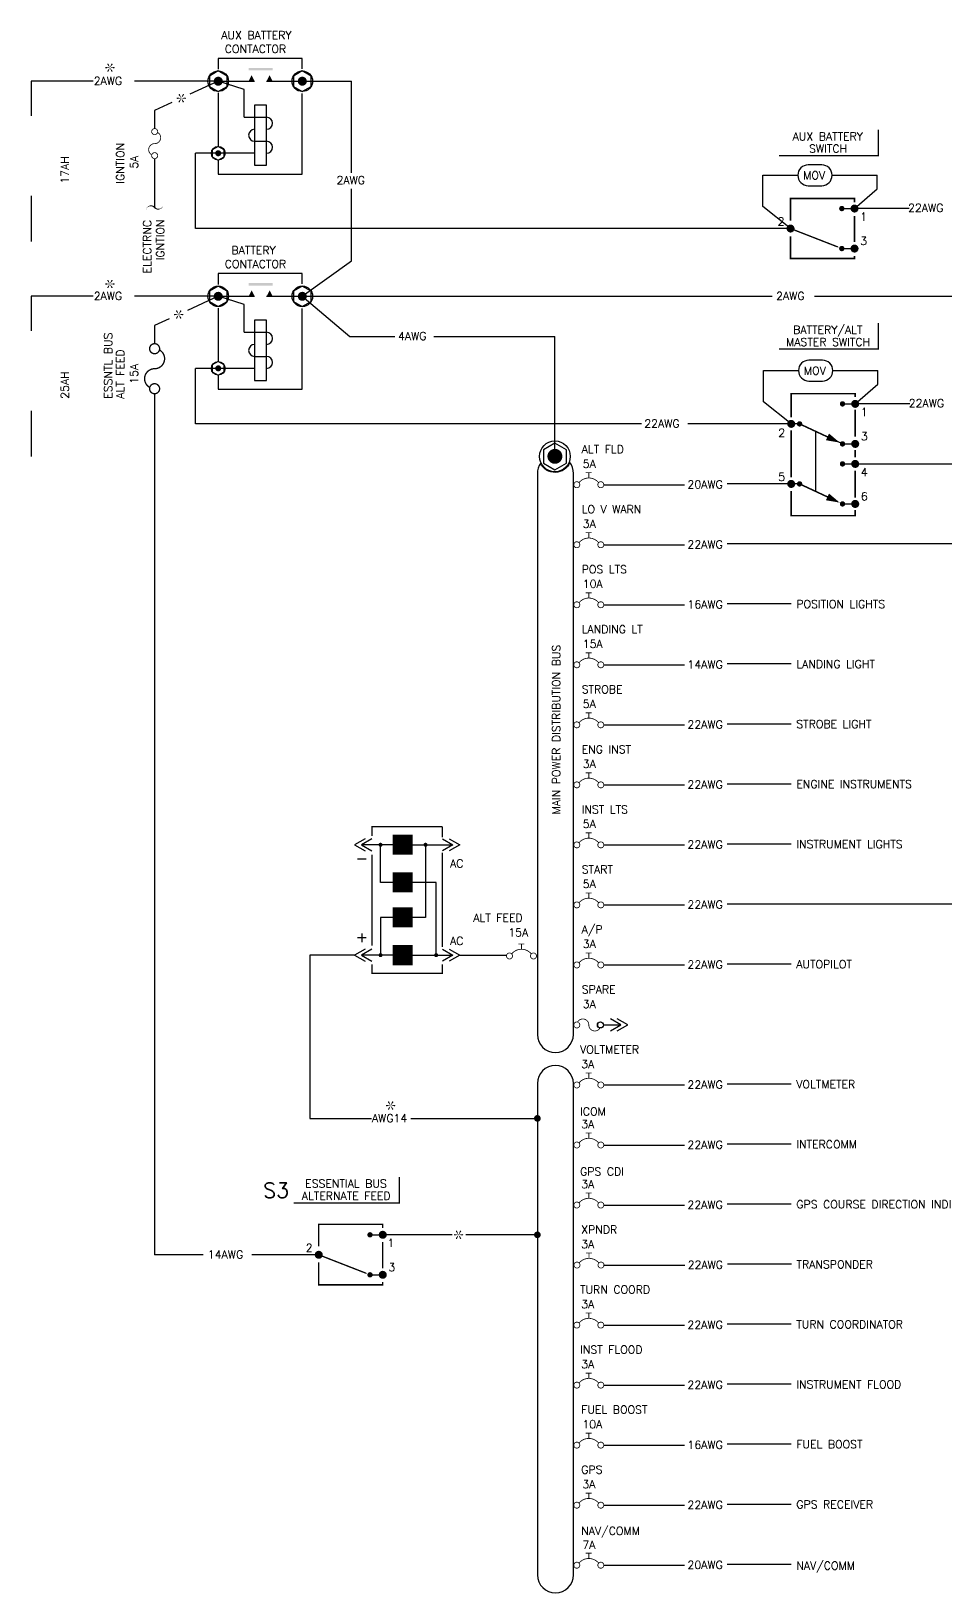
# Model space of a CAD drawing. Extents: x 0.7 to 32.5, y -19.5 to 25.
# Drawn here: x 0.72 to 7.57, y 0.43 to 12.13 of the extents above; entities that cross this region are included whole.
import ezdxf
from ezdxf.enums import TextEntityAlignment as Align

# ---------------------------------------------------------------- set-up
doc = ezdxf.new("R2010")
doc.units = 0
doc.header["$LTSCALE"] = 0.5
doc.linetypes.add('HIDDEN', pattern=[0])
doc.layers.get('0').update_dxf_attribs({"linetype": 'CONTINUOUS'})
doc.styles.get("Standard").update_dxf_attribs({"font": 'ROMANS'})

# ---------------------------------------------------------------- blocks, each defined once
blk = doc.blocks.new('CB')
at = {"color": 0, "const_width": 0.01}
for points in [[(-0.3047399613886519, -0.03719923071831133, 273.9696988207883), (-0.3052825490245326, -0.0371260646420204, 273.9696988207883)], [(-0.02704903082498689, 0.02597306164975421, 0.4727572666355321), (-0.2729509691754153, 0.02597306164926749, 0.4727572666355321)], [(-0.005842398127015258, -0.03704208935961262, 692.0208592420624), (-0.006056408857205042, -0.03700770070883053, 692.0208592420624)]]:
    blk.add_lwpolyline(points, format="xyb", dxfattribs=at)
for points in [[(-0.1875, 0.1499999999999986), (-0.1125000000000007, 0.1499999999999986)], [(-0.1500000000000021, 0.08409902576697448), (-0.1500000000000021, 0.1499999999999986)]]:
    blk.add_lwpolyline(points, dxfattribs=at)
blk = doc.blocks.new('BBCP')
at = {"color": 0}
blk.add_line((0.2250247472256968, 0), (0.8337464384351927, 0), dxfattribs=at)
at = {"color": 0, "xscale": 0.6, "yscale": 0.6, "zscale": 0.6}
blk.add_blockref('CB', (0.2054702213235435, -4.940492459581947e-15), dxfattribs=at)
blk = doc.blocks.new('FUSE')
at = {"color": 0, "const_width": 0.01}
blk.add_lwpolyline([(0.1404259733037172, -0.03625724772812688, -729.2147678623838), (0.1406250000000036, -0.03630921887069505, -0.7745966692415445), (0, 0, 0.7745966692414826), (-0.1406250000000036, 0.03630921887069505, 55.55771820439573), (-0.1380376597728556, 0.03554085559310494, 55.55771820439573)], format="xyb", dxfattribs=at)
blk = doc.blocks.new('CUTOFF')
at = {"color": 0}
blk.add_lwpolyline([(-0.1278728342885813, -0.02914608058412682, 0, 0.02, -0.591879645207404), (0, 0, 0.02, 0, 0.591879645207404), (0.1278728342885955, 0.02914608058414103, 0, 0, 0.591879645207404)], format="xyseb", dxfattribs=at)
blk = doc.blocks.new('SPADETERM')
at = {"color": 0}
for p, q in [((0, 0), (-0.09778629398190475, 0.0564569431535098)), ((-0.09778629398190475, -0.0564569431535098), (0, 0)), ((0.06509466086077254, 0), (-0.03269163312113221, 0.0564569431535098)), ((-0.03269163312113221, -0.0564569431535098), (0.06509466086077254, 0))]:
    blk.add_line(p, q, dxfattribs=at)
blk = doc.blocks.new('DIODE')
at = {"color": 0}
blk.add_lwpolyline([(0, 0, 0.15, 0.15, 0), (0, -0.02324600182806336, 0, 0.15, 0), (0, -0.1510990118823976, 0.15, 0.15, 0)], format="xyseb", dxfattribs=at)
blk = doc.blocks.new('DOT')
at = {"color": 0, "const_width": 0.025}
blk.add_lwpolyline([(-0.01249999999999929, 0, 1), (0.01249999999999929, 0, 1)], format="xyb", close=True, dxfattribs=at)
blk = doc.blocks.new('STAR')
at = {"color": 0}
for points in [[(-6.661338147750939e-16, 0, 0, 0.01, 0), (-0.03000000000000069, 0, 0, 0, 0)], [(-9.992007221626409e-16, 0, 0, 0.01, 0), (-0.01500000000000112, 0.02598076211353373, 0, 0, 0)], [(-5.551115123125783e-16, -8.881784197001252e-16, 0, 0.01, 0), (-0.01500000000000079, -0.02598076211353373, 0, 0, 0)], [(-6.661338147750939e-16, 8.881784197001252e-16, 0, 0.01, 0), (0.01499999999999946, 0.02598076211353373, 0, 0, 0)], [(-8.881784197001252e-16, 0, 0, 0.01, 0), (0.01499999999999924, -0.02598076211353373, 0, 0, 0)], [(-6.661338147750939e-16, 0, 0, 0.01, 0), (0.02999999999999936, 0, 0, 0, 0)]]:
    blk.add_lwpolyline(points, format="xyseb", dxfattribs=at)
at = {"color": 0, "const_width": 0.005}
for points in [[(-0.02750000000000075, 0, 1), (-0.03250000000000064, 0, 1)], [(-0.01375000000000115, 0.02381569860407229, 1), (-0.0162500000000011, 0.02814582562299428, 1)], [(0.01374999999999948, 0.02381569860407318, 1), (0.01624999999999943, 0.02814582562299517, 1)], [(0.02749999999999941, 0, 1), (0.03249999999999931, 0, 1)], [(-0.01375000000000082, -0.02381569860407318, 1), (-0.01625000000000076, -0.02814582562299517, 1)], [(0.01374999999999926, -0.02381569860407229, 1), (0.01624999999999921, -0.02814582562299428, 1)]]:
    blk.add_lwpolyline(points, format="xyb", close=True, dxfattribs=at)

msp = doc.modelspace()

# ---------------------------------------------------------------- linework, layer by layer
at = {"color": 0}
for p, q in [((1.183597099062016, 11.75785383460949), (0.7191951863921884, 11.75785383460949)), ((0.7191951863921884, 11.75785383460949), (0.7191951863921884, 11.49848016310997)), ((2.120754532449096, 11.75785383460949), (1.492782852152468, 11.75785383460949)), ((2.120754532449096, 11.75785383460949), (1.908476907811632, 11.66054607148093)), ((2.314426823878117, 11.69711332021167), (2.11934569110564, 11.75785383460949)), ((2.141845691105617, 11.75785383460949), (2.393359521769507, 11.75785383460949)), ((2.483359521769416, 11.75785383460949), (2.750754532449097, 11.75785383460949)), ((2.750754532449097, 11.75785383460949), (3.120140240704073, 11.75785383460949)), ((3.120140240704072, 11.07091792446639), (3.120140240704073, 11.75785383460949)), ((1.773930286811017, 11.59887009056473), (1.643703041796084, 11.53917410549593)), ((2.314426823878117, 11.48785383460922), (2.314426823878117, 11.69711332021167)), ((1.643703041796084, 11.53917410549593), (1.643703041796084, 11.40203291128176)), ((2.314426823878117, 11.48785383460922), (2.483359521769416, 11.48785383460922)), ((2.393359521769507, 11.57785383460913), (2.393359521769507, 11.12785383460958)), ((2.483359521769416, 11.57785383460913), (2.393359521769507, 11.57785383460913)), ((2.483359521769416, 11.12785383460958), (2.483359521769416, 11.57785383460913)), ((2.393359521769507, 11.3078538346094), (2.483359521769416, 11.3078538346094)), ((1.643703041796084, 11.1782086949583), (1.643703041796084, 10.81136223250499)), ((1.95108764751753, 10.65352968951051), (1.95108764751753, 11.2178538346095)), ((2.393359521769507, 11.21785383460949), (1.95108764751753, 11.2178538346095)), ((2.393359521769507, 11.12785383460958), (2.483359521769416, 11.12785383460958)), ((6.643865109807421, 11.13091825860862), (6.542583323502178, 11.13091825860862)), ((6.202245425104777, 11.0529254862209), (6.464590551114461, 11.0529254862209)), ((6.202245425104778, 10.81863674382958), (6.202245425104777, 11.0529254862209)), ((6.721857882195137, 11.0529254862209), (7.060130260889927, 11.0529254862209)), ((7.060130260889927, 10.95006701832608), (7.060130260889927, 11.0529254862209)), ((0.7191951863921884, 10.89848016310997), (0.7191951863921884, 10.55727157035934)), ((3.120140240704072, 10.41152474252576), (3.120140240704072, 10.95008499537223)), ((6.542583323502178, 10.97493271383318), (6.643865109807421, 10.97493271383318)), ((6.889593453811409, 10.80349071395825), (7.060130260889927, 10.95006701832608)), ((6.410022062676587, 10.65352968951051), (6.202245425104778, 10.81863674382958)), ((6.79432191034549, 10.80349071395825), (6.889593453811409, 10.80349071395825)), ((7.300179756522562, 10.80349071395825), (6.9107217030211, 10.80349071395825)), ((6.410022062676587, 10.65352968951051), (1.95108764751753, 10.65352968951051)), ((6.79432191034549, 10.50349071395825), (6.889593453811409, 10.50349071395825)), ((2.750754532449097, 10.14544232639439), (3.120140240704072, 10.41152474252576)), ((0.7191951863921886, 10.14544232639439), (0.7191951863921886, 9.886068654894867)), ((1.183597099062016, 10.14544232639439), (0.7191951863921886, 10.14544232639439)), ((2.120754532449096, 10.14544232639439), (1.492782852152468, 10.14544232639439)), ((2.120754532449096, 10.14544232639439), (1.889177019982024, 10.03928752196066)), ((2.314426823878117, 10.08470181199657), (2.11934569110564, 10.14544232639439)), ((2.141845691105617, 10.14544232639439), (2.393359521769507, 10.14544232639439)), ((2.314426823878117, 9.875442326394118), (2.314426823878117, 10.08470181199657)), ((2.483359521769416, 10.14544232639439), (2.750754532449097, 10.14544232639439)), ((2.750754532449097, 10.14544232639439), (6.271911207064891, 10.14544232639439)), ((2.750754532449097, 10.14544232639439), (3.106539047554718, 9.845442326394387)), ((6.589930838815071, 10.14544232639439), (14.7136135484173, 10.14544232639439)), ((1.7537469005752, 9.977206546623675), (1.643703041796084, 9.926762597280835)), ((2.393359521769507, 9.965442326394033), (2.393359521769507, 9.515442326394478)), ((2.483359521769416, 9.965442326394033), (2.393359521769507, 9.965442326394033)), ((2.483359521769416, 9.515442326394478), (2.483359521769416, 9.965442326394033)), ((1.643703041796084, 9.926762597280835), (1.643703041796084, 9.789621403066661)), ((2.314426823878117, 9.875442326394118), (2.483359521769416, 9.875442326394118)), ((3.106539047554718, 9.845442326394387), (3.445070035952182, 9.845442326394387)), ((3.736588031723181, 9.845442326394387), (4.644037427977209, 9.845442326394387)), ((4.644037427977209, 8.945784049638238), (4.644037427977209, 9.845442326394387)), ((2.393359521769507, 9.605442326394389), (1.95108764751753, 9.605442326394396)), ((1.95108764751753, 9.189172728789387), (1.95108764751753, 9.605442326394396)), ((2.393359521769507, 9.6954423263943), (2.483359521769416, 9.6954423263943)), ((6.648996437670647, 9.666561297887498), (6.547714651365403, 9.666561297887498)), ((2.393359521769507, 9.515442326394478), (2.483359521769416, 9.515442326394478)), ((6.207376752968003, 9.58856852549978), (6.469721878977687, 9.58856852549978)), ((6.207376752968004, 9.354279783108456), (6.207376752968003, 9.58856852549978)), ((6.547714651365403, 9.510575753112061), (6.648996437670647, 9.510575753112061)), ((6.726989210058363, 9.58856852549978), (7.065261588753152, 9.588568525499777)), ((6.894724781674634, 9.339133753237128), (7.065261588753152, 9.485710057604962)), ((7.065261588753152, 9.485710057604962), (7.065261588753152, 9.588568525499777)), ((1.643703041796084, 9.409485644902563), (1.643703041796084, 2.959932002292342)), ((0.7191951863921884, 9.28606865489487), (0.7191951863921884, 8.944860062144244)), ((6.415153390539813, 9.189172728789387), (6.207376752968004, 9.354279783108456)), ((6.799453238208715, 9.339133753237128), (6.894724781674634, 9.339133753237128)), ((7.305311084385787, 9.339133753237128), (6.915853030884325, 9.339133753237128)), ((5.292611508418108, 9.189172728789387), (1.95108764751753, 9.189172728789387)), ((6.415153390539813, 9.189172728789387), (5.640955464625054, 9.189172728789387)), ((6.477693616790737, 9.189172728789387), (6.400153390539813, 9.189172728789387)), ((6.799453238208715, 9.039133753237131), (6.477693616790737, 9.189172728789387)), ((6.799453238208715, 9.039133753237131), (6.894724781674634, 9.039133753237131)), ((6.799453238208715, 8.889133753237129), (6.894724781674634, 8.889133753237129)), ((6.900147770086996, 8.889133753237129), (8.448105634238674, 8.889133753237129)), ((6.415153390539813, 8.739172728789388), (5.934867744822188, 8.739172728789388)), ((6.477693616790737, 8.739172728789388), (6.400153390539813, 8.739172728789388)), ((6.799453238208715, 8.589133753237128), (6.894724781674634, 8.589133753237128)), ((7.840709475578562, 8.289172728789392), (5.934867744822188, 8.289172728789392)), ((6.415153390539813, 7.83917272878939), (5.934867744822188, 7.83917272878939)), ((6.415153390539813, 7.389172728789394), (5.934867744822188, 7.389172728789394)), ((6.415153390539813, 6.939172728789392), (5.934867744822188, 6.939172728789392)), ((6.415153390539813, 6.489172728789389), (5.934867744822188, 6.489172728789389)), ((3.426906767379576, 6.033736694200406), (3.194686393212856, 6.033736694200406)), ((3.337475772879096, 5.751254415817541), (3.337475772879096, 6.033736694200406)), ((3.578005779261974, 6.033736694200406), (3.878765043002782, 6.033736694200406)), ((3.674458936874143, 6.033736694200406), (3.674458936874143, 5.488745625654444)), ((6.415153390539813, 6.039172728789393), (5.934867744822188, 6.039172728789393)), ((3.754421027484358, 5.751254415817534), (3.337475772879096, 5.751254415817541)), ((3.754421027484357, 5.206263347271579), (3.754421027484358, 5.751254415817534)), ((9.710281500903912, 5.589172728789389), (5.934867744822188, 5.589172728789388)), ((3.337475772879096, 5.488745625654444), (3.337475772879096, 5.206263347271579)), ((3.674458936874143, 5.488745625654444), (3.337475772879096, 5.488745625654444)), ((3.142610664524238, 5.206263347271579), (2.806078789688068, 5.206263347271579)), ((2.806078789688068, 5.206263347271579), (2.806078789688068, 3.98269635326284)), ((3.426906767379576, 5.206263347271579), (3.194686393212856, 5.206263347271579)), ((3.578005779261974, 5.206263347271579), (3.878765043002782, 5.206263347271579)), ((3.9308407716914, 5.206263347271579), (4.27822119685311, 5.206263347271579)), ((6.415153390539813, 5.139172728789391), (5.934867744822188, 5.139172728789391)), ((5.012580416504124, 4.682963505973949), (5.139333044480213, 4.682963505973949)), ((5.137864232925259, 4.682963505973949), (5.059635197739735, 4.72812906049676)), ((5.059635197739735, 4.637797951451138), (5.137864232925259, 4.682963505973949)), ((5.189939961613877, 4.682963505973949), (5.111710926428353, 4.72812906049676)), ((5.111710926428353, 4.637797951451138), (5.189939961613877, 4.682963505973949)), ((6.415153390539813, 4.239172728789385), (5.934867744822188, 4.239172728789385)), ((2.806078789688068, 3.98269635326284), (3.268846084116251, 3.98269635326284)), ((3.56527100465598, 3.98269635326284), (4.512638291977335, 3.982696353262839)), ((6.415153390539813, 3.789172728789389), (5.934867744822188, 3.789172728789389)), ((6.415153390539813, 3.339172728789389), (5.934867744822188, 3.339172728789389)), ((3.258411303109815, 3.109893026740081), (3.353682846575735, 3.109893026740081)), ((3.873027078840649, 3.109893026740083), (3.351574154083344, 3.109893026740083)), ((4.512638291977335, 3.109893026740083), (3.976765827605573, 3.109893026740083)), ((2.007297785279258, 2.959932002292342), (1.643703041796084, 2.959932002292342)), ((2.874111455440912, 2.95993200229234), (2.371968502348452, 2.95993200229234)), ((3.258411303109815, 2.809893026740084), (3.353682846575735, 2.809893026740084)), ((6.416622202094767, 2.889172728789391), (5.936336556377142, 2.889172728789391)), ((6.415153390539813, 2.439172728789388), (5.934867744822188, 2.439172728789388)), ((6.415153390539813, 1.989172728789385), (5.934867744822188, 1.989172728789385)), ((6.415153390539813, 1.540207561241693), (5.934867744822188, 1.540207561241693)), ((6.415153390539813, 1.089172728789386), (5.934867744822188, 1.089172728789386)), ((6.415153390539813, 0.6391727287893836), (5.934867744822188, 0.6391727287893836))]:
    msp.add_line(p, q, dxfattribs=at)
at = {"color": 0, "linetype": 'HIDDEN'}
msp.add_line((6.597318434179268, 9.133390760335722), (6.597318434179268, 8.683390760335723), dxfattribs=at)
at = {"color": 0}
for points in [[(2.187321336085059, 11.79628619660781), (2.120754532449096, 11.83471855860612), (2.054187728813133, 11.79628619660781), (2.054187728813133, 11.71942147261117), (2.120754532449096, 11.68098911061286), (2.187321336085059, 11.71942147261117)], [(2.81732133608506, 11.79628619660781), (2.750754532449097, 11.83471855860612), (2.684187728813133, 11.79628619660781), (2.684187728813133, 11.71942147261117), (2.750754532449097, 11.68098911061286), (2.81732133608506, 11.71942147261117)], [(2.165132401539738, 11.24347540927503), (2.120754532449096, 11.26909698394058), (2.076376663358454, 11.24347540927503), (2.076376663358454, 11.19223225994395), (2.120754532449096, 11.1666106852784), (2.165132401539738, 11.19223225994395)], [(2.187321336085059, 10.18387468839271), (2.120754532449096, 10.22230705039102), (2.054187728813133, 10.18387468839271), (2.054187728813133, 10.10700996439607), (2.120754532449096, 10.06857760239776), (2.187321336085059, 10.10700996439607)], [(2.81732133608506, 10.18387468839271), (2.750754532449097, 10.22230705039102), (2.684187728813133, 10.18387468839271), (2.684187728813133, 10.10700996439607), (2.750754532449097, 10.06857760239776), (2.81732133608506, 10.10700996439607)], [(2.165132401539738, 9.631063901059932), (2.120754532449096, 9.656685475725478), (2.076376663358454, 9.631063901059932), (2.076376663358454, 9.579820751728846), (2.120754532449096, 9.5541991770633), (2.165132401539738, 9.579820751728846)], [(4.730594057076327, 8.995757542748766), (4.644037427977213, 9.045731035859287), (4.557480798878092, 8.995757542748766), (4.557480798878092, 8.895810556527724), (4.644037427977213, 8.845837063417196), (4.730594057076327, 8.895810556527724)]]:
    msp.add_lwpolyline(points, close=True, dxfattribs=at)
at = {"color": 0, "linetype": 'HIDDEN'}
for points in [[(2.120754532449096, 11.92860705796006), (2.120754532449096, 11.84736653106308)], [(2.750754532449097, 11.85061875517272), (2.750754532449097, 11.92860705796006), (2.120886158156863, 11.92860705796006)], [(2.120754532449096, 11.67012031708764), (2.120754532449096, 11.27262506261209)], [(2.120754532449096, 11.16110391264249), (2.120754532449096, 11.06228749459367), (2.750754532449097, 11.06228749459367), (2.750754532449097, 11.666868092978)], [(2.120754532449096, 10.31619554974496), (2.120754532449096, 10.23495502284798)], [(2.750754532449097, 10.23820724695762), (2.750754532449097, 10.31619554974496), (2.120886158156863, 10.31619554974496)], [(2.120754532449096, 10.05770880887254), (2.120754532449096, 9.660213554396993)], [(2.120754532449096, 9.548692404427388), (2.120754532449096, 9.449875986378572), (2.750754532449097, 9.449875986378572), (2.750754532449097, 10.0544565847629)]]:
    msp.add_lwpolyline(points, dxfattribs=at)
at = {"color": 0}
for points, const_width in [([(2.103879532449114, 11.75785383460949, 1), (2.137629532449077, 11.75785383460949, 1)], 0.03374999999996624), ([(2.733879532449116, 11.75785383460949, 1), (2.767629532449079, 11.75785383460949, 1)], 0.03374999999996624), ([(2.109504532449108, 11.21785383460949, 1), (2.132004532449083, 11.21785383460949, 1)], 0.0224999999999775), ([(6.784321910345488, 10.80349071395825, 1), (6.804321910345491, 10.80349071395825, 1)], 0.02), ([(6.874593453811409, 10.80349071395825, 1), (6.90459345381141, 10.80349071395825, 1)], 0.03), ([(6.395022062676587, 10.65352968951051, 1), (6.425022062676588, 10.65352968951051, 1)], 0.03), ([(6.784321910345488, 10.50349071395825, 1), (6.804321910345491, 10.50349071395825, 1)], 0.02), ([(6.874593453811409, 10.50349071395825, 1), (6.90459345381141, 10.50349071395825, 1)], 0.03), ([(2.103879532449114, 10.14544232639439, 1), (2.137629532449077, 10.14544232639439, 1)], 0.03374999999996624), ([(2.733879532449116, 10.14544232639439, 1), (2.767629532449079, 10.14544232639439, 1)], 0.03374999999996624), ([(2.109504532449108, 9.605442326394389, 1), (2.132004532449083, 9.605442326394389, 1)], 0.0224999999999775), ([(6.879724781674635, 9.339133753237128, 1), (6.909724781674634, 9.339133753237128, 1)], 0.03), ([(6.789453238208715, 9.339133753237128, 1), (6.809453238208715, 9.339133753237128, 1)], 0.02), ([(6.400153390539813, 9.189172728789387, 1), (6.430153390539813, 9.189172728789387, 1)], 0.03), ([(6.467693616790737, 9.189172728789387, 1), (6.487693616790737, 9.189172728789387, 1)], 0.02), ([(6.789453238208715, 9.039133753237131, 1), (6.809453238208715, 9.039133753237131, 1)], 0.02), ([(6.879724781674635, 9.039133753237131, 1), (6.909724781674634, 9.039133753237131, 1)], 0.03), ([(4.616037427977207, 8.945784049638238, 1), (4.672037427977211, 8.945784049638238, 1)], 0.05599999999999999), ([(6.789453238208715, 8.889133753237129, 1), (6.809453238208715, 8.889133753237129, 1)], 0.02), ([(6.879724781674635, 8.889133753237129, 1), (6.909724781674634, 8.889133753237129, 1)], 0.03), ([(6.400153390539813, 8.739172728789388, 1), (6.430153390539813, 8.739172728789388, 1)], 0.03), ([(6.467693616790737, 8.739172728789388, 1), (6.487693616790737, 8.739172728789388, 1)], 0.02), ([(6.789453238208715, 8.589133753237128, 1), (6.809453238208715, 8.589133753237128, 1)], 0.02), ([(6.879724781674635, 8.589133753237128, 1), (6.909724781674634, 8.589133753237128, 1)], 0.03), ([(3.344975772879096, 6.033736694200406, 1), (3.329975772879096, 6.033736694200406, 1)], 0.015), ([(3.681958936874143, 6.033736694200406, 1), (3.666958936874142, 6.033736694200406, 1)], 0.015), ([(3.344975772879096, 5.206263347271579, 1), (3.329975772879096, 5.206263347271579, 1)], 0.015), ([(3.761921027484358, 5.206263347271579, 1), (3.746921027484357, 5.206263347271579, 1)], 0.015), ([(3.248411303109814, 3.109893026740081, 1), (3.268411303109817, 3.109893026740081, 1)], 0.02), ([(3.338682846575734, 3.109893026740081, 1), (3.368682846575735, 3.109893026740081, 1)], 0.03), ([(2.859111455440912, 2.95993200229234, 1), (2.889111455440913, 2.95993200229234, 1)], 0.03), ([(3.248411303109814, 2.809893026740084, 1), (3.268411303109817, 2.809893026740084, 1)], 0.02), ([(3.338682846575734, 2.809893026740084, 1), (3.368682846575735, 2.809893026740084, 1)], 0.03)]:
    msp.add_lwpolyline(points, format="xyb", close=True, dxfattribs=dict(at, const_width=const_width))
for points, format in [([(7.068204606957568, 11.39438891129477, 0, 0, 0), (6.323317653574393, 11.39438891129477, 0, 0, 0), (6.323317653574393, 11.19952357052979, 0.01125, 0.01125, 0), (7.068204606957568, 11.19952357052979, 0.01125, 0.01125, 0)], "xyseb"), ([(7.068204606957568, 9.944933891289606, 0, 0, 0), (6.323317653574393, 9.944933891289606, 0, 0, 0), (6.323317653574393, 9.75006855052463, 0.01125, 0.01125, 0), (7.068204606957568, 9.75006855052463, 0.01125, 0.01125, 0)], "xyseb"), ([(4.78263656397706, 4.611987882387841), (4.78263656397706, 8.818270387223347, 0.1629412427891178), (4.755426915049713, 8.899548878826938, -0.6474322707957655), (4.535433936275207, 8.893337977903943, 0.1484864543589288), (4.512638291977335, 8.818270387223347), (4.512638291977335, 4.611987882387841, 1)], "xyb"), ([(4.78263656397706, 4.244583230606833, 1), (4.512638291977335, 4.244583230606833), (4.512638291977335, 0.5595382060937009, 0.414213562373095), (4.649437416457192, 0.4263390585738403, 0.414213562373095), (4.78263656397706, 0.559538206093708)], "xyb"), ([(3.477637290610816, 3.543624051240506, 0, 0, 0), (2.68492551883394, 3.543624051240506, 0, 0, 0), (2.68492551883394, 3.34875871047553, 0.01125, 0.01125, 0), (3.477637290610816, 3.34875871047553, 0.01125, 0.01125, 0)], "xyseb")]:
    msp.add_lwpolyline(points, format=format, close=True, dxfattribs=at)
for points, const_width in [([(6.410022062676587, 10.71214970026739), (6.410022062676587, 10.87852968951051), (6.889593453811409, 10.87852968951051), (6.889593453811409, 10.84983085968768)], 0.0110390673), ([(6.889593453811409, 10.74838158432536), (6.889593453811409, 10.5527294104123)], 0.0110390673), ([(6.410022062676587, 10.59620767128187), (6.410022062676587, 10.4285296895105), (6.889593453811409, 10.4285296895105), (6.889593453811409, 10.44886467611278)], 0.0110390673), ([(6.415153390539813, 9.238334959927478), (6.415153390539813, 9.414968741792645), (6.894724781674634, 9.414968741792645), (6.894724781674634, 9.390315640357315)], 0.0110390673), ([(6.894724781674634, 9.296445220091826), (6.894724781674634, 9.093059309516601)], 0.0110390673), ([(6.415153390539813, 8.78909794865692), (6.415153390539813, 9.139994519649346)], 0.0110390673), ([(6.477693616790737, 9.189172728789387), (6.716943251567798, 9.077608791882056)], 0.0110390673), ([(6.894724781674634, 8.992483859232149), (6.894724781674634, 8.93884361908044)], 0.0110390673), ([(6.894724781674634, 8.838268168795988), (6.894724781674634, 8.63711726822708)], 0.0110390673), ([(6.415153390539813, 8.686287488366148), (6.415153390539813, 8.500713666475693), (6.894724781674634, 8.500713666475693), (6.894724781674634, 8.5445943759347)], 0.0110390673), ([(6.477693616790737, 8.739172728789388), (6.716943251567798, 8.627608791882057)], 0.0110390673), ([(3.800536007817258, 6.169818022434206), (3.27291542839838, 6.169818022434206), (3.27291542839838, 6.098484092011993)], 0.01), ([(3.800536007817258, 6.08992396706808), (3.800536007817258, 6.169818022434206)], 0.01), ([(3.800536007817259, 5.268157404264193), (3.800536007817258, 5.975789719387349)], 0.01), ([(3.231782488273506, 5.927282720490893), (3.163301898670258, 5.927282720490893)], 0.01), ([(3.27291542839838, 5.958669674473547), (3.272915428398381, 5.276717529208098)], 0.01), ([(3.231782488273506, 5.336637993867433), (3.163301898670258, 5.336637993867433)], 0.01), ([(3.197542193471888, 5.302397699065813), (3.197542193471888, 5.37087828866906)], 0.01), ([(3.272915428398381, 5.136903009182645), (3.272915428398381, 5.071275862885378), (3.800536007817259, 5.071275862885378), (3.800536007817259, 5.136903009182645)], 0.01), ([(2.874111455440912, 3.022603271918839), (2.874111455440912, 3.188983261161961), (3.353682846575735, 3.188983261161961), (3.353682846575735, 3.160284431339135)], 0.0110390673), ([(3.353682846575735, 3.054783897107192), (3.353682846575735, 2.859131723194138)], 0.0110390673), ([(2.874111455440912, 2.902609984063704), (2.874111455440912, 2.734932002292338), (3.353682846575735, 2.734932002292338), (3.353682846575735, 2.755266988894614)], 0.0110390673)]:
    msp.add_lwpolyline(points, dxfattribs=dict(at, const_width=const_width))
for points in [[(6.410022062676587, 10.65352968951051, 0.01, 0.01, 0), (6.689171788647714, 10.54473231962561, 0.06, 0, 0), (6.774817541596549, 10.51135226657261, 0, 0, 0)], [(6.778383002521892, 9.048958965497029, 0, 0.05519533649999999, 0), (6.686847455581169, 9.091642692028891, 0.05519533649999999, 0.05519533649999999, 0)], [(6.778383002521892, 8.598958965497026, 0, 0.05519533649999999, 0), (6.686847455581169, 8.641642692028892, 0.05519533649999999, 0.05519533649999999, 0)], [(2.874111455440912, 2.95993200229234, 0.01, 0.01, 0), (3.153261181412039, 2.851134632407439, 0.06, 0, 0), (3.238906934360875, 2.817754579354443, 0, 0, 0)]]:
    msp.add_lwpolyline(points, format="xyseb", dxfattribs=at)
at = {"color": 0, "const_width": 0.006000000000000001}
for points in [[(4.819313593675554, 4.702473950511366, 39.33880835951041), (4.821235730223153, 4.701235911541393, 39.33880835951041)], [(4.98335600889562, 4.66283889417645, -0.7914183192462256), (4.898106785300622, 4.682963505973949, 0.7914183192462259), (4.812857561705624, 4.703088117771448, 0.7914183192462259)], [(4.99931359367555, 4.702473950511366, 39.33880835951041), (5.00123573022315, 4.701235911541393, 39.33880835951041)]]:
    msp.add_lwpolyline(points, format="xyb", dxfattribs=at)
at = {"color": 0}
for centre, radius in [((2.120754532449096, 11.75785383460949), 0.07686472399663248), ((2.750754532449097, 11.75785383460949), 0.07686472399663248), ((2.120754532449096, 11.21785383460949), 0.05124314933108796), ((2.120754532449096, 10.14544232639439), 0.07686472399663248), ((2.750754532449097, 10.14544232639439), 0.07686472399663248), ((2.120754532449096, 9.605442326394389), 0.05124314933108796), ((4.644037427977213, 8.945784049638238), 0.1154088387988257), ((4.985136563977062, 4.682963505973949), 0.02249999999999979)]:
    msp.add_circle(centre, radius, dxfattribs=at)
for centre, radius, start, end in [((2.483359521769416, 11.44285383460926), 0.04499999999995458, 270, 90), ((2.393359521769507, 11.35285383460935), 0.04499999999995511, 90, 270), ((2.483359521769416, 11.26285383460944), 0.04499999999995458, 270, 90), ((6.542583323502178, 11.0529254862209), 0.07799277238771937, 90, 270), ((6.643865109807421, 11.0529254862209), 0.07799277238771937, 270, 90), ((2.483359521769416, 9.830442326394163), 0.04499999999995458, 270, 90), ((2.393359521769507, 9.740442326394252), 0.04499999999995511, 90, 270), ((2.483359521769416, 9.650442326394344), 0.04499999999995458, 270, 90), ((6.547714651365403, 9.58856852549978), 0.07799277238771937, 90, 270), ((6.648996437670647, 9.58856852549978), 0.07799277238771937, 270, 90)]:
    msp.add_arc(centre, radius, start, end, dxfattribs=at)
for points in [[(2.393359521769504, 11.75785383460949), (2.370859521769527, 11.80285383460945), (2.34835952176955, 11.75785383460949)], [(2.483359521769414, 11.75785383460949), (2.505859521769394, 11.80285383460945), (2.528359521769369, 11.75785383460949)], [(2.393359521769504, 10.14544232639439), (2.370859521769527, 10.19044232639435), (2.34835952176955, 10.14544232639439)], [(2.483359521769414, 10.14544232639439), (2.505859521769394, 10.19044232639435), (2.528359521769369, 10.14544232639439)]]:
    msp.add_solid(points, dxfattribs=at)
for points in [[(2.34835952176955, 11.85685383460939), (2.34835952176955, 11.83885383460941), (2.528359521769369, 11.85685383460939), (2.528359521769369, 11.83885383460941)], [(2.34835952176955, 10.24444232639429), (2.34835952176955, 10.22644232639431), (2.528359521769369, 10.24444232639429), (2.528359521769369, 10.22644232639431)]]:
    msp.add_trace(points, dxfattribs=at)

# ---------------------------------------------------------------- block references
for name, p in [('STAR', (1.308793174222396, 11.85951176945536)), ('STAR', (1.843458664791373, 11.63056516535186)), ('STAR', (1.308793174222396, 10.23780670546907)), ('STAR', (1.824363458561947, 10.00886013194253)), ('BBCP', (4.78263656397706, 8.732963505973952)), ('BBCP', (4.78263656397706, 8.28296350597395)), ('BBCP', (4.78263656397706, 7.832963505973955)), ('BBCP', (4.78263656397706, 7.382963505973952)), ('BBCP', (4.78263656397706, 6.932963505973949)), ('BBCP', (4.78263656397706, 6.482963505973953)), ('BBCP', (4.78263656397706, 6.03296350597395)), ('BBCP', (4.78263656397706, 5.582963505973953)), ('BBCP', (4.78263656397706, 5.132963505973948)), ('BBCP', (4.78263656397706, 4.23296350597395)), ('STAR', (3.412945707700301, 4.07846910508487)), ('DOT', (4.512638291977335, 3.982696353262839)), ('BBCP', (4.78263656397706, 3.782963505973947)), ('BBCP', (4.78263656397706, 3.332963505973947)), ('STAR', (3.921589611484808, 3.109893026740083)), ('DOT', (4.512638291977335, 3.109893026740083)), ('BBCP', (4.784105375532014, 2.882963505973952)), ('BBCP', (4.78263656397706, 2.432963505973949)), ('BBCP', (4.78263656397706, 1.982963505973949)), ('BBCP', (4.78263656397706, 1.532963505973947)), ('BBCP', (4.78263656397706, 1.082963505973947)), ('BBCP', (4.78263656397706, 0.632963505973948))]:
    msp.add_blockref(name, p, dxfattribs=at)
for name, p, xscale, yscale, zscale, rotation in [('FUSE', (1.644300271529898, 11.29009104589317), 0.6, 0.6, 0.6, 90), ('SPADETERM', (3.194686393212856, 6.033736694200406), 0.8, 0.8, 0.8, 180), ('SPADETERM', (3.878765043002782, 6.033736694200406), -0.8, 0.8, 0.8, 180), ('SPADETERM', (3.194686393212856, 5.206263347271579), 0.8, 0.8, 0.8, 180), ('SPADETERM', (3.878765043002782, 5.206263347271579), -0.8, 0.8, 0.8, 180)]:
    msp.add_blockref(name, p, dxfattribs=dict(at, xscale=xscale, yscale=yscale, zscale=zscale, rotation=rotation))
for name, p, xscale, yscale, zscale in [('CUTOFF', (1.643703041796084, 10.81136223250499), 0.5, 0.5, 0.5), ('CB', (4.48352448756328, 5.200183648419551), 0.6, 0.6, 0.6)]:
    msp.add_blockref(name, p, dxfattribs=dict(at, xscale=xscale, yscale=yscale, zscale=zscale))
for name, p, rotation in [('FUSE', (1.643703041796084, 9.60277340194644), 90), ('DIODE', (3.578005779261974, 6.033736694200406), 270), ('DIODE', (3.578005779261974, 5.751254415817541), 270), ('DIODE', (3.426906767379576, 5.488745625654444), 90), ('DIODE', (3.426906767379576, 5.206263347271579), 90)]:
    msp.add_blockref(name, p, dxfattribs=dict(at, rotation=rotation))

# ---------------------------------------------------------------- texts
for s, height, p in [('AUX BATTERY', 0.05999999999994, (2.143303969553155, 12.07270756004239)), ('CONTACTOR', 0.05999999999994, (2.169463635270599, 11.96985041718536)), ('2AWG', 0.05999961599994003, (1.186984465125364, 11.73033168531967)), ('2AWG', 0.05999961599994003, (3.007393132171649, 10.986255244916)), ('MOV', 0.05999999999994, (6.504864456689936, 11.0224020740998)), ('22AWG', 0.05999961599994003, (7.290933506644239, 10.7782354407441)), ('BATTERY', 0.05999999999994, (2.219594191095213, 10.46029605182729)), ('CONTACTOR', 0.05999999999994, (2.169463635270599, 10.35743890897026)), ('2AWG', 0.05999961599994003, (1.186984465125364, 10.11792017710457)), ('2AWG', 0.05999961599994003, (6.301908379050134, 10.11792017710457)), ('4AWG', 0.05999961599994003, (3.467964048362086, 9.817920177104568)), ('MOV', 0.05999999999994, (6.509995784553162, 9.558045113378677)), ('22AWG', 0.05999961599994003, (7.296064834507464, 9.31387848002298)), ('22AWG', 0.05999961599994003, (5.313901000010221, 9.161650579499568)), ('ALT FLD', 0.06, (4.844450400669355, 8.969038765129536)), ('5A', 0.06, (4.852839186443837, 8.860077918123434)), ('20AWG', 0.05999961599994003, (5.637672494004366, 8.705441356684133)), ('LO V WARN', 0.06, (4.844450400669355, 8.51903876512954)), ('3A', 0.06, (4.852839186443837, 8.41007791812343)), ('22AWG', 0.05999961599994003, (5.637672494004366, 8.255441356684134)), ('POS LTS', 0.06, (4.844450400669355, 8.069038765129537)), ('10A', 0.06, (4.852839186443837, 7.960077918123436)), ('16AWG', 0.05999961599994003, (5.637672494004366, 7.805441356684136)), ('POSITION LIGHTS', 0.06, (6.453151679412147, 7.808425250103267)), ('LANDING LT', 0.06, (4.844450400669355, 7.619038765129535)), ('15A', 0.06, (4.852839186443837, 7.510077918123433)), ('14AWG', 0.05999961599994003, (5.637672494004366, 7.355441356684133)), ('LANDING LIGHT', 0.06, (6.453151679412147, 7.358425250103271)), ('STROBE', 0.06, (4.844450400669355, 7.16903876512954)), ('5A', 0.06, (4.852839186443837, 7.06007791812343)), ('22AWG', 0.05999961599994003, (5.637672494004366, 6.905441356684134)), ('STROBE LIGHT', 0.06, (6.453151679412147, 6.908425250103268)), ('ENG INST', 0.06, (4.844450400669355, 6.719038765129537)), ('3A', 0.06, (4.852839186443837, 6.610077918123435)), ('22AWG', 0.05999961599994003, (5.637672494004366, 6.455441356684134)), ('ENGINE INSTRUMENTS', 0.06, (6.453151679412147, 6.458425250103265)), ('INST LTS', 0.06, (4.844450400669355, 6.269038765129541)), ('5A', 0.06, (4.852839186443837, 6.160077918123432)), ('22AWG', 0.05999961599994003, (5.637672494004366, 6.005441356684135)), ('INSTRUMENT LIGHTS', 0.06, (6.453151679412147, 6.008425250103262)), ('START', 0.06, (4.844450400669355, 5.819038765129537)), ('5A', 0.06, (4.852839186443837, 5.710077918123434)), ('ALT FEED', 0.06, (4.032228077668386, 5.455988227210028)), ('22AWG', 0.05999961599994003, (5.637672494004366, 5.555441356684134)), ('15A', 0.06, (4.294436371008866, 5.347027380203924)), ('A/P', 0.06, (4.844450400669355, 5.369038765129534)), ('3A', 0.06, (4.852839186443837, 5.26007791812343)), ('22AWG', 0.05999961599994003, (5.637672494004366, 5.105441356684133)), ('AUTOPILOT', 0.06, (6.453151679412147, 5.10842525010326)), ('SPARE', 0.06, (4.844450400669355, 4.919038765129536)), ('3A', 0.06, (4.852839186443837, 4.810077918123427)), ('VOLTMETER', 0.06, (4.832691954890217, 4.469038765129533)), ('3A', 0.06, (4.841080740664699, 4.360077918123431)), ('22AWG', 0.05999961599994003, (5.637672494004366, 4.205441356684134)), ('VOLTMETER', 0.06, (6.453151679412147, 4.208425250103262)), ('AWG14', 0.06, (3.272582609588643, 3.953392568181856)), ('ICOM', 0.06, (4.832691954890217, 4.004246630680341)), ('3A', 0.06, (4.841080740664699, 3.910077918123428)), ('22AWG', 0.05999961599994003, (5.637672494004366, 3.755441356684133)), ('INTERCOMM', 0.06, (6.453151679412147, 3.758425250103259)), ('GPS CDI', 0.06, (4.832691954890217, 3.554246630680341)), ('3A', 0.06, (4.841080740664699, 3.460077918123428)), ('22AWG', 0.05999961599994003, (5.637672494004366, 3.305441356684133)), ('GPS COURSE DIRECTION INDICATOR', 0.06, (6.453151679412147, 3.308425250103259)), ('XPNDR', 0.06, (4.841232717871685, 3.119038765129532)), ('3A', 0.06, (4.841080740664699, 3.01007791812343)), ('14AWG', 0.05999961599994003, (2.042888089305457, 2.932409853002526)), ('22AWG', 0.05999961599994003, (5.63914130555932, 2.855441356684136)), ('TRANSPONDER', 0.06, (6.454620490967101, 2.858425250103267)), ('TURN COORD', 0.06, (4.832691954890217, 2.669038765129529)), ('3A', 0.06, (4.841080740664699, 2.560077918123427)), ('22AWG', 0.05999961599994003, (5.637672494004366, 2.405441356684134)), ('TURN COORDINATOR', 0.06, (6.453151679412147, 2.408425250103265)), ('INST FLOOD', 0.06, (4.832691954890217, 2.219038765129533)), ('3A', 0.06, (4.841080740664699, 2.110077918123431)), ('22AWG', 0.05999961599994003, (5.637672494004366, 1.955441356684132)), ('INSTRUMENT FLOOD', 0.06, (6.453151679412147, 1.958425250103262)), ('FUEL BOOST', 0.06, (4.841232717871685, 1.76903876512953)), ('10A', 0.06, (4.849621503646167, 1.660077918123428)), ('16AWG', 0.05999961599994003, (5.637672494004366, 1.505441356684133)), ('FUEL BOOST', 0.06, (6.453151679412147, 1.509460082555569)), ('GPS', 0.06, (4.841232717871685, 1.319038765129535)), ('3A', 0.06, (4.849621503646167, 1.210077918123429)), ('22AWG', 0.05999961599994003, (5.637672494004366, 1.055441356684132)), ('GPS RECEIVER', 0.06, (6.453151679412147, 1.058425250103263)), ('NAV/COMM', 0.06, (4.841232717871685, 0.8601178397429698)), ('7A', 0.06, (4.849621503646167, 0.7549572348492584)), ('20AWG', 0.05999961599994003, (5.637672494004366, 0.6054413566841326)), ('NAV/COMM', 0.06, (6.453151679412147, 0.5995043247166982))]:
    msp.add_text(s, height=height, dxfattribs=at).set_placement(p)
for s, height, p in [('AUX BATTERY', 0.05999999999994002, (6.689389714602572, 11.31443194418851)), ('SWITCH', 0.05999999999994002, (6.691529496088497, 11.22235995376348)), ('1', 0.06, (6.957690015029305, 10.71255946779563)), ('2', 0.06, (6.33847419911328, 10.6760866637783)), ('3', 0.06, (6.957690015029305, 10.53019544770896)), ('BATTERY/ALT', 0.05999999999994002, (6.689389714602572, 9.864976924183354)), ('MASTER SWITCH', 0.05999999999994002, (6.691529496088497, 9.772904933758324)), ('1', 0.06, (6.962821342892529, 9.24820250707451)), ('2', 0.06, (6.343605526976506, 9.091728135827957)), ('3', 0.06, (6.962821342892529, 9.06583848698784)), ('5', 0.06, (6.343605526976506, 8.761729703057178)), ('4', 0.06, (6.962821342892529, 8.798202507074514)), ('6', 0.06, (6.962821342892529, 8.61583848698784)), ('ESSENTIAL BUS', 0.05999999999994002, (3.077899040208575, 3.463667084134253)), ('S3', 0.1125, (2.554545911876053, 3.387328809453528)), ('ALTERNATE FEED', 0.05999999999994002, (3.080038821694501, 3.371595093709223)), ('1', 0.06, (3.414041770148135, 3.018961780577466)), ('2', 0.06, (2.802563591877605, 2.98248897656013)), ('3', 0.06, (3.421779407793631, 2.836597760490792))]:
    msp.add_text(s, height=height, dxfattribs=at).set_placement(p, align=Align.CENTER)
for s, p in [('IGNTION', (1.416744083605403, 10.98951716988234)), ('17AH', (1.000814489043065, 10.98951716988234)), ('5A', (1.519601226462437, 11.1021182372915)), ('ELECTRNC', (1.617908002239052, 10.31680895021085)), ('IGNTION', (1.716437293589018, 10.41525405052915)), ('ESSNTL BUS', (1.325098604579807, 9.377105661667237)), ('ALT FEED', (1.416744083605403, 9.377105661667237)), ('15A', (1.519601226462437, 9.489706729076396)), ('25AH', (1.000814489043065, 9.377105661667237))]:
    msp.add_text(s, height=0.05999999999994, rotation=90, dxfattribs=at).set_placement(p)
msp.add_text('MAIN POWER DISTRIBUTION BUS', height=0.05999999999994002, rotation=90, dxfattribs=at).set_placement((4.684095249426202, 6.897049983886871), align=Align.CENTER)
for p in [(3.958170870617552, 5.863774903053772), (3.958170870617552, 5.283344339213293)]:
    msp.add_text('AC', height=0.06, dxfattribs=at).set_placement(p, align=Align.RIGHT)

doc.saveas('drawing.dxf')
